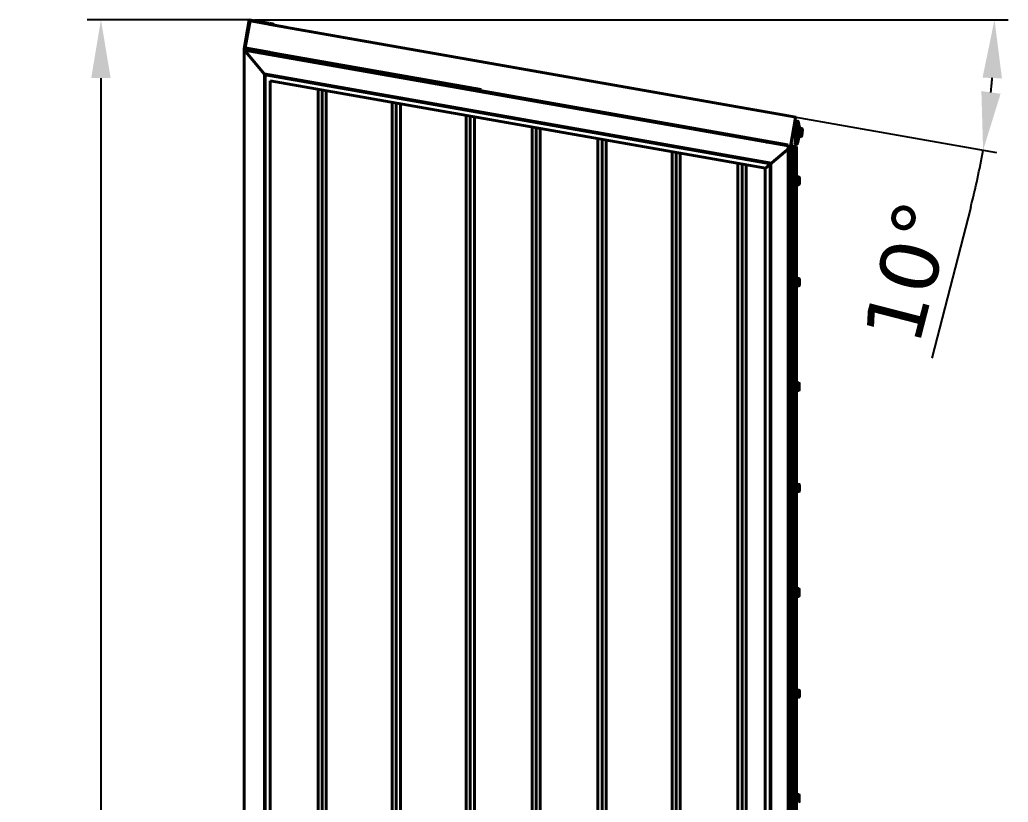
# Model space of a CAD drawing. Header units: millimetres. Extents: x 28545 to 39001, y -2706 to 4479.
# Drawn here: x 32763 to 34203, y 2326 to 3467 of the extents above; entities that cross this region are included whole.
import ezdxf

# ---------------------------------------------------------------- set-up
doc = ezdxf.new("R2010")
doc.units = ezdxf.units.MM
doc.linetypes.add('K5LT_BASIC', pattern=[0])
doc.layers.add('0 VIEW0', color=7, linetype='Continuous')
doc.styles.get("Standard").update_dxf_attribs({"font": 'verdana.TTF'})
doc.dimstyles.new('ISO-25', dxfattribs={"dimtxt": 80, "dimasz": 85, "dimexe": 20, "dimexo": 0, "dimgap": 20, "dimtad": 1, "dimtxsty": 'Standard', "dimcen": 2.5, "dimadec": 0, "dimazin": 0, "dimtfac": 1, "dimtmove": 0, "dimatfit": 3, "dimfxl": 1, "dimarcsym": 0})

# ---------------------------------------------------------------- blocks, each defined once
blk = doc.blocks.new('*U51')
at = {"layer": '0 VIEW0', "color": 5, "linetype": 'K5LT_BASIC', "lineweight": 40}
for p, q in [((3501.2, 3142), (3472.8, 3137)), ((3508.7, 3099.6), (3501.2, 3142)), ((3464.8, 3134.1), (3500, 3140.3)), ((3471.5, 3136.8), (3467.3, 3136)), ((3472.3, 3136.2), (3471.5, 3136.8)), ((3472.8, 3137), (3472.3, 3136.2)), ((3500, 3140.3), (3506.9, 3100.9)), ((3506.9, 3100.9), (3471.8, 3094.7)), ((3480.3, 3094.6), (3508.7, 3099.6)), ((3474.7, 3093.7), (3478.9, 3094.4)), ((3478.9, 3094.4), (3479.5, 3095.2)), ((3479.5, 3095.2), (3480.3, 3094.6))]:
    blk.add_line(p, q, dxfattribs=at)
for centre, radius, start, end in [((3468.1, 3131.1), 5, 100, 135.8726), ((3464.8, 3134.4), 0.303, 134.26, 282.6219), ((3471.8, 3094.4), 0.303, 97.3781, 245.74), ((3473.9, 3098.6), 5, 244.1274, 280)]:
    blk.add_arc(centre, radius, start, end, dxfattribs=at)
blk = doc.blocks.new('*D58')
at = {"color": 0, "lineweight": -2}
for p, q in [((33097.2, 3467), (32861.1, 3467)), ((32881.1, 3382), (32881.1, 249.6)), ((33089.8, 164.6), (32861.1, 164.6))]:
    blk.add_line(p, q, dxfattribs=at)
at = {"color": 0}
for points in [[(32866.9, 3382), (32895.2, 3382), (32881.1, 3467)], [(32866.9, 249.6), (32895.2, 249.6), (32881.1, 164.6)]]:
    blk.add_solid(points, dxfattribs=at)
at = {"layer": 'Defpoints', "color": 0}
for p in [(33097.2, 3467), (32881.1, 164.6), (33089.8, 164.6)]:
    blk.add_point(p, dxfattribs=at)
at = {"color": 0, "insert": (32818.6, 1815.8), "char_height": 85, "attachment_point": 5, "rotation": 90}
blk.add_mtext('Н', dxfattribs=at)
blk = doc.blocks.new('*D164')
at = {"color": 0, "lineweight": -2}
for p, q in [((33105.1, 3467), (34203.4, 3467)), ((33442.2, 3404.6), (34186.5, 3273.4)), ((34148.8, 3193.8), (34092.1, 2973.6))]:
    blk.add_line(p, q, dxfattribs=at)
for start, end in [(354.4495, 355.5505), (345.5505, 350)]:
    blk.add_arc((33088.6, 3467), 1094.8, start, end, dxfattribs=at)
at = {"color": 0}
for points in [[(34166, 3382.6), (34194.3, 3381.5), (34183.4, 3467)], [(34192.3, 3359.1), (34164.3, 3363), (34166.8, 3276.8)]]:
    blk.add_solid(points, dxfattribs=at)
at = {"layer": 'Defpoints', "color": 0}
for p in [(33097.2, 3467), (33105.1, 3467), (33149.7, 3456.2), (33442.2, 3404.6), (34181.6, 3403.3)]:
    blk.add_point(p, dxfattribs=at)
at = {"color": 0, "insert": (34058.2, 3099.7), "char_height": 85, "attachment_point": 5, "rotation": 75.5505}
blk.add_mtext('10°', dxfattribs=at)

msp = doc.modelspace()

# ---------------------------------------------------------------- linework, layer by layer
at = {"layer": '0 VIEW0', "color": 5, "linetype": 'K5LT_BASIC', "lineweight": 40}
for p, q in [((33127.358, 3460.281), (33893.68, 3325.158)), ((33089.69, 3423.253), (33725.876, 3311.077)), ((33089.776, 3424.606), (33089.776, 2824.606)), ((33089.776, 3424.606), (33882.276, 3284.867)), ((33089.776, 3423.966), (33089.776, 164.606)), ((33118.868, 3388.331), (33089.776, 3423.002)), ((33089.776, 3422.834), (33882.776, 3283.007)), ((33089.941, 164.606), (33089.941, 3423.209)), ((33118.868, 3388.331), (33858.234, 3257.961)), ((33119.268, 193.934), (33119.268, 3388.26)), ((33119.542, 3387.527), (33857.56, 3257.395)), ((33119.94, 194.606), (33119.94, 3388.142)), ((33120.212, 3386.73), (33856.89, 3256.833)), ((33120.61, 195.275), (33120.61, 3388.024)), ((33127.549, 3377.986), (33849.553, 3250.677)), ((33127.776, 3377.946), (33127.776, 202.606)), ((33127.946, 202.612), (33127.946, 3377.916)), ((33197.456, 202.612), (33197.456, 3365.66)), ((33203.456, 202.612), (33203.456, 3364.602)), ((33209.456, 202.612), (33209.456, 3363.544)), ((33305.456, 202.612), (33305.456, 3346.616)), ((33311.456, 202.612), (33311.456, 3345.558)), ((33317.456, 202.612), (33317.456, 3344.5)), ((33413.456, 202.612), (33413.456, 3327.573)), ((33419.456, 202.612), (33419.456, 3326.515)), ((33425.456, 202.612), (33425.456, 3325.457)), ((33893.572, 3324.545), (33886.105, 3282.198)), ((33892.63, 3319.188), (33891.518, 3312.885)), ((33892.63, 3319.188), (33893.393, 3323.516)), ((33892.792, 3318.956), (33892.872, 3319.41)), ((33892.792, 3318.956), (33896.042, 3318.383)), ((33892.872, 3319.41), (33896.122, 3318.837)), ((33893.8, 3317.763), (33893.105, 3313.823)), ((33893.105, 3313.823), (33894.681, 3313.545)), ((33893.185, 3314.278), (33893.497, 3314.223)), ((33893.484, 3314.308), (33893.683, 3317.101)), ((33894.068, 3314.066), (33893.669, 3314.094)), ((33895.376, 3317.485), (33893.8, 3317.763)), ((33893.897, 3317.286), (33893.976, 3317.732)), ((33893.897, 3317.286), (33894.296, 3317.258)), ((33894.195, 3314.1), (33894.761, 3314)), ((33894.318, 3314.75), (33894.282, 3314.251)), ((33894.282, 3314.251), (33894.362, 3314.706)), ((33896.113, 3314.622), (33894.318, 3314.75)), ((33894.365, 3314.747), (33894.362, 3314.706)), ((33894.481, 3317.044), (33894.446, 3316.545)), ((33894.446, 3316.545), (33894.526, 3317)), ((33894.446, 3316.545), (33896.241, 3316.417)), ((33894.561, 3317.499), (33894.526, 3317)), ((33894.681, 3313.545), (33894.768, 3314.038)), ((33894.999, 3314.2), (33895.08, 3314.654)), ((33894.999, 3314.2), (33895.295, 3314.148)), ((33895.08, 3314.654), (33895.375, 3314.602)), ((33895.289, 3316.992), (33895.376, 3317.485)), ((33895.295, 3314.148), (33895.375, 3314.602)), ((33895.746, 3316.708), (33895.451, 3316.761)), ((33895.7, 3313.569), (33895.579, 3312.879)), ((33895.935, 3312.128), (33896.113, 3314.622)), ((33896.042, 3318.383), (33896.122, 3318.837)), ((33896.216, 3316.879), (33896.274, 3316.875)), ((33896.241, 3316.417), (33896.419, 3318.911)), ((33896.447, 3317.803), (33896.326, 3317.114)), ((33896.633, 3319.096), (33897.005, 3319.07)), ((33897.459, 3318.673), (33899.266, 3309.975)), ((33509.456, 202.612), (33509.456, 3310.646)), ((33515.456, 202.612), (33515.456, 3309.588)), ((33521.456, 202.612), (33521.456, 3308.53)), ((33889.086, 3299.098), (33888.912, 3298.113)), ((33889.086, 3299.098), (33890.424, 3306.681)), ((33889.266, 3300.121), (33889.943, 3300.072)), ((33890.597, 3307.665), (33890.424, 3306.681)), ((33890.597, 3307.665), (33891.518, 3312.885)), ((33892.912, 3312.842), (33891.51, 3312.842)), ((33895, 3312.474), (33891.75, 3313.047)), ((33892.943, 3290.713), (33892.943, 3312.837)), ((33892.943, 3299.858), (33893.853, 3299.794)), ((33893.828, 3299.446), (33894.376, 3307.127)), ((33894.447, 3308.124), (33894.738, 3312.214)), ((33894.738, 3312.214), (33894.791, 3312.511)), ((33894.738, 3312.214), (33895.935, 3312.128)), ((33895.45, 3312.623), (33895.968, 3312.586)), ((33897.543, 3302.339), (33897.112, 3296.292)), ((33897.173, 3297.079), (33898.025, 3309.029)), ((33897.586, 3302.938), (33897.265, 3302.66)), ((33897.265, 3302.66), (33897.543, 3302.339)), ((33897.317, 3299.154), (33897.544, 3302.345)), ((33897.317, 3299.154), (33897.345, 3299.545)), ((33897.345, 3299.545), (33897.349, 3299.544)), ((33897.543, 3302.339), (33897.544, 3302.345)), ((33898.017, 3308.985), (33897.586, 3302.938)), ((33897.586, 3302.938), (33897.587, 3302.944)), ((33897.587, 3302.944), (33897.815, 3306.136)), ((33897.793, 3305.829), (33897.815, 3306.136)), ((33897.793, 3305.829), (33897.797, 3305.828)), ((33899.033, 3309.099), (33898.156, 3309.161)), ((33898.923, 3309.395), (33898.158, 3309.162)), ((33898.366, 3299.747), (33898.16, 3296.856)), ((33898.171, 3297.008), (33899.033, 3309.099)), ((33899.04, 3309.139), (33898.264, 3309.194)), ((33898.777, 3305.506), (33898.366, 3299.747)), ((33898.366, 3299.747), (33902.092, 3299.481)), ((33899.047, 3309.179), (33898.371, 3309.227)), ((33899.054, 3309.219), (33898.479, 3309.26)), ((33899.061, 3309.259), (33898.586, 3309.293)), ((33899.068, 3309.299), (33898.694, 3309.325)), ((33898.981, 3308.374), (33898.777, 3305.506)), ((33898.777, 3305.506), (33902.503, 3305.24)), ((33899.075, 3309.339), (33898.801, 3309.358)), ((33899.082, 3309.379), (33898.909, 3309.391)), ((33898.981, 3308.374), (33899.033, 3309.099)), ((33898.981, 3308.374), (33902.708, 3308.108)), ((33898.985, 3308.374), (33899.04, 3309.139)), ((33898.988, 3308.414), (33898.985, 3308.374)), ((33898.988, 3308.414), (33899.04, 3309.139)), ((33898.988, 3308.414), (33902.715, 3308.148)), ((33898.992, 3308.414), (33899.047, 3309.179)), ((33898.995, 3308.454), (33898.992, 3308.414)), ((33898.995, 3308.454), (33899.047, 3309.179)), ((33898.995, 3308.454), (33902.722, 3308.188)), ((33899.089, 3309.419), (33898.998, 3309.425)), ((33898.999, 3308.454), (33899.054, 3309.219)), ((33899.002, 3308.494), (33898.999, 3308.454)), ((33899.002, 3308.494), (33899.054, 3309.219)), ((33899.002, 3308.494), (33902.729, 3308.228)), ((33899.006, 3308.494), (33899.061, 3309.259)), ((33899.009, 3308.534), (33899.006, 3308.494)), ((33899.009, 3308.534), (33899.061, 3309.259)), ((33899.009, 3308.534), (33902.736, 3308.268)), ((33899.013, 3308.534), (33899.068, 3309.299)), ((33899.016, 3308.574), (33899.013, 3308.534)), ((33899.016, 3308.574), (33899.068, 3309.299)), ((33899.016, 3308.574), (33902.743, 3308.308)), ((33899.021, 3308.574), (33899.075, 3309.339)), ((33899.023, 3308.614), (33899.021, 3308.574)), ((33899.023, 3308.614), (33899.075, 3309.339)), ((33899.023, 3308.614), (33902.75, 3308.348)), ((33899.028, 3308.614), (33899.082, 3309.379)), ((33899.03, 3308.654), (33899.028, 3308.614)), ((33899.03, 3308.654), (33899.082, 3309.379)), ((33899.03, 3308.654), (33902.757, 3308.388)), ((33899.035, 3308.654), (33899.089, 3309.419)), ((33899.037, 3308.694), (33899.035, 3308.654)), ((33899.037, 3308.694), (33902.764, 3308.428)), ((33899.038, 3308.694), (33899.089, 3309.419)), ((33899.042, 3308.694), (33899.096, 3309.459)), ((33899.045, 3308.734), (33899.042, 3308.694)), ((33899.045, 3308.734), (33899.096, 3309.459)), ((33899.045, 3308.734), (33902.771, 3308.468)), ((33899.049, 3308.734), (33899.103, 3309.499)), ((33899.052, 3308.774), (33899.049, 3308.734)), ((33899.052, 3308.774), (33899.103, 3309.499)), ((33899.052, 3308.774), (33902.778, 3308.508)), ((33899.096, 3309.459), (33899.06, 3309.461)), ((33902.711, 3308.101), (33902.708, 3308.108)), ((33903.376, 3306.734), (33902.711, 3308.101)), ((33902.718, 3308.141), (33902.715, 3308.148)), ((33903.383, 3306.774), (33902.718, 3308.141)), ((33902.725, 3308.181), (33902.722, 3308.188)), ((33903.39, 3306.814), (33902.725, 3308.181)), ((33902.732, 3308.221), (33902.729, 3308.228)), ((33903.397, 3306.854), (33902.732, 3308.221)), ((33902.739, 3308.261), (33902.736, 3308.268)), ((33903.404, 3306.894), (33902.739, 3308.261)), ((33902.746, 3308.301), (33902.743, 3308.308)), ((33903.376, 3306.734), (33902.743, 3297.856)), ((33903.218, 3304.523), (33902.743, 3297.856)), ((33903.411, 3306.934), (33902.746, 3308.301)), ((33902.753, 3308.341), (33902.75, 3308.348)), ((33903.383, 3306.774), (33902.75, 3297.896)), ((33903.225, 3304.563), (33902.75, 3297.896)), ((33903.418, 3306.974), (33902.754, 3308.341)), ((33902.761, 3308.381), (33902.757, 3308.388)), ((33903.39, 3306.814), (33902.757, 3297.936)), ((33903.361, 3306.534), (33902.757, 3298.056)), ((33903.232, 3304.603), (33902.757, 3297.936)), ((33903.211, 3304.423), (33902.757, 3298.056)), ((33903.425, 3307.014), (33902.761, 3308.381)), ((33902.768, 3308.421), (33902.764, 3308.428)), ((33903.397, 3306.854), (33902.764, 3297.976)), ((33903.368, 3306.574), (33902.764, 3298.096)), ((33903.239, 3304.643), (33902.764, 3297.976)), ((33903.218, 3304.463), (33902.764, 3298.096)), ((33903.432, 3307.054), (33902.768, 3308.421)), ((33902.775, 3308.461), (33902.771, 3308.468)), ((33903.404, 3306.894), (33902.771, 3298.016)), ((33903.375, 3306.614), (33902.771, 3298.136)), ((33903.246, 3304.683), (33902.771, 3298.016)), ((33903.225, 3304.503), (33902.771, 3298.136)), ((33903.439, 3307.094), (33902.775, 3308.461)), ((33902.782, 3308.501), (33902.778, 3308.508)), ((33903.411, 3306.934), (33902.778, 3298.056)), ((33903.383, 3306.654), (33902.778, 3298.176)), ((33903.253, 3304.723), (33902.778, 3298.056)), ((33903.232, 3304.543), (33902.778, 3298.176)), ((33903.446, 3307.134), (33902.782, 3308.501)), ((33903.418, 3306.974), (33902.785, 3298.096)), ((33903.39, 3306.694), (33902.785, 3298.216)), ((33903.26, 3304.763), (33902.785, 3298.096)), ((33903.239, 3304.583), (33902.785, 3298.216)), ((33903.425, 3307.014), (33902.792, 3298.136)), ((33903.397, 3306.734), (33902.792, 3298.256)), ((33903.267, 3304.803), (33902.792, 3298.136)), ((33903.246, 3304.623), (33902.792, 3298.256)), ((33903.432, 3307.054), (33902.799, 3298.176)), ((33903.404, 3306.774), (33902.799, 3298.296)), ((33903.274, 3304.843), (33902.799, 3298.176)), ((33903.253, 3304.663), (33902.799, 3298.296)), ((33903.439, 3307.094), (33902.806, 3298.216)), ((33903.411, 3306.814), (33902.806, 3298.336)), ((33903.281, 3304.883), (33902.806, 3298.216)), ((33903.26, 3304.703), (33902.806, 3298.336)), ((33903.446, 3307.134), (33902.813, 3298.256)), ((33903.418, 3306.854), (33902.813, 3298.376)), ((33903.288, 3304.923), (33902.813, 3298.256)), ((33903.267, 3304.743), (33902.813, 3298.376)), ((33903.425, 3306.894), (33902.82, 3298.416)), ((33903.274, 3304.783), (33902.82, 3298.416)), ((33903.432, 3306.934), (33902.827, 3298.456)), ((33903.281, 3304.823), (33902.827, 3298.456)), ((33903.361, 3306.534), (33903.211, 3304.423)), ((33903.376, 3306.734), (33903.218, 3304.523)), ((33903.368, 3306.574), (33903.218, 3304.463)), ((33903.383, 3306.774), (33903.225, 3304.563)), ((33903.375, 3306.614), (33903.225, 3304.503)), ((33903.39, 3306.814), (33903.232, 3304.603)), ((33903.383, 3306.654), (33903.232, 3304.543)), ((33903.397, 3306.854), (33903.239, 3304.643)), ((33903.39, 3306.694), (33903.239, 3304.583)), ((33903.404, 3306.894), (33903.246, 3304.683)), ((33903.397, 3306.734), (33903.246, 3304.623)), ((33903.411, 3306.934), (33903.253, 3304.723)), ((33903.404, 3306.774), (33903.253, 3304.663)), ((33903.418, 3306.974), (33903.26, 3304.763)), ((33903.411, 3306.814), (33903.26, 3304.703)), ((33903.425, 3307.014), (33903.267, 3304.803)), ((33903.418, 3306.854), (33903.267, 3304.743)), ((33903.432, 3307.054), (33903.274, 3304.843)), ((33903.425, 3306.894), (33903.274, 3304.783)), ((33903.439, 3307.094), (33903.281, 3304.883)), ((33903.432, 3306.934), (33903.281, 3304.823)), ((33903.446, 3307.134), (33903.288, 3304.923)), ((33605.456, 202.612), (33605.456, 3293.718)), ((33611.456, 202.612), (33611.456, 3292.66)), ((33617.456, 202.612), (33617.456, 3291.602)), ((33855.891, 3287.487), (33855.934, 3287.518)), ((33857.188, 3287.297), (33857.218, 3287.253)), ((33882.776, 3284.77), (33882.776, 164.606)), ((33886.271, 3283.14), (33887.401, 3289.545)), ((33886.776, 3284.867), (33886.586, 3284.867)), ((33886.776, 3284.867), (33886.776, 164.606)), ((33887.575, 3290.53), (33887.401, 3289.545)), ((33887.575, 3290.53), (33888.912, 3298.113)), ((33892.943, 3287.028), (33892.943, 3289.826)), ((33892.943, 3287.028), (33893.138, 3289.771)), ((33893.209, 3290.768), (33893.757, 3298.449)), ((33898.279, 3295.174), (33896.401, 3286.544)), ((33897.112, 3296.292), (33897.121, 3296.34)), ((33897.114, 3296.247), (33897.173, 3297.079)), ((33898.108, 3296.132), (33897.127, 3296.202)), ((33897.227, 3296.097), (33898.002, 3295.733)), ((33898.002, 3295.733), (33898.073, 3296.134)), ((33898.108, 3296.132), (33898.171, 3297.008)), ((33898.108, 3296.132), (33898.16, 3296.856)), ((33898.115, 3296.172), (33898.111, 3296.172)), ((33898.115, 3296.172), (33898.164, 3296.856)), ((33898.115, 3296.172), (33898.164, 3296.856)), ((33898.122, 3296.212), (33898.118, 3296.212)), ((33898.122, 3296.212), (33898.168, 3296.856)), ((33898.122, 3296.212), (33898.168, 3296.856)), ((33898.129, 3296.252), (33898.125, 3296.252)), ((33898.129, 3296.252), (33898.172, 3296.855)), ((33898.129, 3296.252), (33898.172, 3296.855)), ((33898.136, 3296.292), (33898.132, 3296.292)), ((33898.136, 3296.292), (33898.177, 3296.855)), ((33898.136, 3296.292), (33898.177, 3296.855)), ((33898.143, 3296.332), (33898.139, 3296.332)), ((33898.143, 3296.332), (33898.181, 3296.855)), ((33898.143, 3296.332), (33898.181, 3296.855)), ((33898.151, 3296.372), (33898.146, 3296.372)), ((33898.151, 3296.372), (33898.185, 3296.855)), ((33898.151, 3296.372), (33898.185, 3296.855)), ((33898.158, 3296.412), (33898.153, 3296.412)), ((33898.158, 3296.412), (33898.189, 3296.854)), ((33898.158, 3296.412), (33898.189, 3296.854)), ((33898.16, 3296.856), (33901.886, 3296.591)), ((33898.165, 3296.451), (33898.16, 3296.452)), ((33898.165, 3296.451), (33898.193, 3296.854)), ((33898.165, 3296.451), (33898.193, 3296.854)), ((33898.172, 3296.491), (33898.168, 3296.492)), ((33898.172, 3296.491), (33898.198, 3296.854)), ((33898.172, 3296.491), (33898.198, 3296.854)), ((33898.179, 3296.531), (33898.175, 3296.532)), ((33898.179, 3296.531), (33898.202, 3296.853)), ((33898.179, 3296.531), (33898.202, 3296.853)), ((33901.886, 3296.591), (33901.891, 3296.598)), ((33902.743, 3297.856), (33901.891, 3296.598)), ((33902.75, 3297.896), (33902.745, 3297.89)), ((33902.757, 3297.936), (33902.752, 3297.929)), ((33902.764, 3297.976), (33902.759, 3297.969)), ((33902.771, 3298.016), (33902.766, 3298.009)), ((33902.778, 3298.056), (33902.773, 3298.049)), ((33902.785, 3298.096), (33902.78, 3298.089)), ((33902.792, 3298.136), (33902.787, 3298.129)), ((33902.799, 3298.176), (33902.794, 3298.169)), ((33902.806, 3298.216), (33902.801, 3298.209)), ((33902.813, 3298.256), (33902.808, 3298.249)), ((33713.456, 202.612), (33713.456, 3274.675)), ((33719.456, 202.612), (33719.456, 3273.617)), ((33725.456, 202.612), (33725.456, 3272.559)), ((33886.943, 3282.05), (33849.553, 3250.677)), ((33886.105, 3282.201), (33886.943, 3282.053)), ((33886.105, 3282.198), (33886.943, 3282.05)), ((33886.27, 3283.132), (33886.177, 3282.609)), ((33886.177, 3282.609), (33886.943, 3282.474)), ((33886.177, 3282.607), (33886.943, 3282.472)), ((33886.943, 3282.243), (33886.756, 3282.086)), ((33886.765, 3282.085), (33886.943, 3282.234)), ((33886.943, 3284.05), (33889.943, 3284.05)), ((33886.943, 3284.05), (33886.943, 164.606)), ((33886.943, 164.606), (33886.943, 3282.05)), ((33886.943, 3282.05), (33887.143, 3282.05)), ((33887.143, 3282.05), (33890.443, 3282.05)), ((33889.943, 3284.423), (33887.164, 3284.423)), ((33887.164, 3284.423), (33887.164, 3284.05)), ((33889.943, 3284.05), (33889.943, 3282.05)), ((33890.443, 3282.05), (33890.943, 3282.05)), ((33890.943, 164.606), (33890.943, 3282.05)), ((33890.943, 3282.05), (33891.143, 3282.05)), ((33891.143, 3282.05), (33891.343, 3282.05)), ((33891.143, 164.606), (33891.143, 3282.05)), ((33891.343, 3282.05), (33891.716, 3282.05)), ((33891.716, 3282.05), (33892.197, 3282.05)), ((33892.197, 3282.05), (33894.618, 3282.05)), ((33893.651, 3282.423), (33892.943, 3282.423)), ((33894.909, 3282.422), (33893.651, 3282.423)), ((33893.651, 3282.423), (33893.651, 3282.05)), ((33894.618, 3282.05), (33894.637, 3282.05)), ((33894.637, 164.606), (33894.637, 3282.05)), ((33894.637, 3282.05), (33894.691, 3282.05)), ((33894.691, 3237.808), (33894.691, 3282.05)), ((33894.914, 3282.422), (33894.909, 3282.422)), ((33894.914, 3282.422), (33894.911, 3237.808)), ((33809.456, 202.612), (33809.456, 3257.747)), ((33815.456, 202.612), (33815.456, 3256.689)), ((33856.274, 3256.316), (33852.004, 3252.734)), ((33856.269, 191.113), (33856.269, 3256.312)), ((33856.943, 3256.878), (33856.274, 3256.316)), ((33857.617, 3257.443), (33856.943, 3256.878)), ((33856.943, 190.439), (33856.943, 3256.878)), ((33857.617, 189.765), (33857.617, 3257.444)), ((33821.456, 202.612), (33821.456, 3255.632)), ((33849.06, 3250.263), (33848.937, 3250.16)), ((33848.939, 198.443), (33848.939, 3250.161)), ((33852.004, 3252.734), (33849.06, 3250.263)), ((33894.637, 3237.808), (33898.179, 3237.808)), ((33894.637, 3234.552), (33898.179, 3234.552)), ((33894.637, 3228.795), (33898.179, 3228.795)), ((33898.308, 3237.599), (33898.398, 3237.599)), ((33898.309, 3237.598), (33898.943, 3236.5)), ((33898.309, 3226.502), (33898.943, 3227.6)), ((33898.823, 3227.394), (33898.838, 3227.411)), ((33899.162, 3227.972), (33898.838, 3227.411)), ((33899.162, 3236.872), (33898.839, 3237.433)), ((33898.943, 3233.979), (33898.943, 3236.5)), ((33898.943, 3227.6), (33898.943, 3233.979)), ((33894.637, 3226.293), (33898.179, 3226.293)), ((33894.691, 2937.808), (33894.691, 3226.293)), ((33894.911, 3226.293), (33894.891, 2937.808)), ((33894.901, 3089.6), (33898.388, 3089.599)), ((33894.901, 3089.224), (33898.388, 3089.224)), ((33894.901, 3084.047), (33898.388, 3084.047)), ((33899.152, 3088.872), (33898.829, 3089.433)), ((33894.901, 3079.245), (33898.388, 3079.245)), ((33899.152, 3079.972), (33898.828, 3079.411)), ((33894.637, 2937.808), (33898.179, 2937.808)), ((33894.637, 2934.552), (33898.179, 2934.552)), ((33894.637, 2928.795), (33898.179, 2928.795)), ((33894.637, 2926.293), (33898.179, 2926.293)), ((33894.691, 2637.808), (33894.691, 2926.293)), ((33894.89, 2926.293), (33894.871, 2637.808)), ((33898.309, 2937.598), (33898.943, 2936.5)), ((33898.309, 2926.502), (33898.943, 2927.6)), ((33898.943, 2933.979), (33898.943, 2936.5)), ((33898.943, 2927.6), (33898.943, 2933.979)), ((33127.776, 2840.558), (33127.776, 202.606)), ((33894.881, 2789.6), (33898.367, 2789.599)), ((33894.881, 2789.224), (33898.368, 2789.224)), ((33894.881, 2784.047), (33898.368, 2784.047)), ((33899.132, 2788.872), (33898.808, 2789.433)), ((33894.88, 2779.245), (33898.367, 2779.245)), ((33899.131, 2779.972), (33898.807, 2779.411)), ((33894.637, 2637.808), (33898.179, 2637.808)), ((33898.309, 2637.598), (33898.943, 2636.5)), ((33898.943, 2633.979), (33898.943, 2636.5)), ((33894.637, 2634.552), (33898.179, 2634.552)), ((33894.637, 2628.795), (33898.179, 2628.795)), ((33894.637, 2626.293), (33898.179, 2626.293)), ((33894.691, 2337.808), (33894.691, 2626.293)), ((33894.87, 2626.293), (33894.851, 2337.808)), ((33898.309, 2626.502), (33898.943, 2627.6)), ((33898.943, 2627.6), (33898.943, 2633.979)), ((33894.86, 2484.047), (33898.348, 2484.047)), ((33894.86, 2479.245), (33898.347, 2479.245)), ((33894.861, 2489.6), (33898.347, 2489.599)), ((33894.861, 2489.224), (33898.348, 2489.224)), ((33899.111, 2479.972), (33898.787, 2479.411)), ((33899.112, 2488.872), (33898.788, 2489.433)), ((33894.637, 2337.808), (33898.179, 2337.808)), ((33894.637, 2334.552), (33898.179, 2334.552)), ((33898.309, 2337.598), (33898.943, 2336.5)), ((33898.943, 2333.979), (33898.943, 2336.5)), ((33898.943, 2327.6), (33898.943, 2333.979)), ((33894.637, 2328.795), (33898.179, 2328.795)), ((33898.309, 2326.502), (33898.943, 2327.6))]:
    msp.add_line(p, q, dxfattribs=at)
for points in [[(33150.551, 3456.03), (33098.46, 3465.215), (33091.514, 3425.823), (33138.961, 3417.456)], [(33442.192, 3404.606), (33149.721, 3456.176)], [(33138.961, 3417.456), (33435.246, 3365.213)], [(33883.283, 3326.829), (33442.192, 3404.606)]]:
    msp.add_lwpolyline(points, dxfattribs=at)
for centre, radius, start, end in [((33898.959, 3306.297), 4.187, 19.803982, 26.125196), ((33898.966, 3306.337), 4.187, 19.803982, 26.125196), ((33898.973, 3306.377), 4.187, 19.803982, 26.125196), ((33898.98, 3306.417), 4.187, 19.803982, 26.125196), ((33898.987, 3306.457), 4.187, 19.803982, 26.125196), ((33898.994, 3306.497), 4.187, 19.803982, 26.125196), ((33899.001, 3306.537), 4.187, 19.803982, 26.125196), ((33899.008, 3306.577), 4.187, 19.803982, 26.125196), ((33899.015, 3306.617), 4.187, 19.803982, 26.125196), ((33899.022, 3306.657), 4.187, 19.803982, 26.125196), ((33895.084, 3235.736), 3.724, 30.017549, 33.802976), ((33895.084, 3228.365), 3.724, 326.197024, 329.982451), ((33895.084, 2935.736), 3.724, 30.017549, 33.802976), ((33895.084, 2928.365), 3.724, 326.197024, 329.982451), ((33895.084, 2635.736), 3.724, 30.017549, 33.802976), ((33895.084, 2628.365), 3.724, 326.197024, 329.982451), ((33895.084, 2335.736), 3.724, 30.017549, 33.802976), ((33895.084, 2328.365), 3.724, 326.197024, 329.982451)]:
    msp.add_arc(centre, radius, start, end, dxfattribs=at)
for centre, major_axis, ratio, start_param, end_param in [((33892.827, 3319.153), (-0.197, 0.035), 0.99999999, 0, 1.57079633), ((33892.409, 3323.69), (-0.985, 0.174), 0.99999999, 3.14159265, 3.21704517), ((33893.684, 3314.294), (0.197, -0.035), 0.99999999, 3.24494725, 4.81574358), ((33893.883, 3317.087), (-0.197, 0.035), 0.99999999, 4.81574358, 6.38653991), ((33894.083, 3314.265), (0.197, -0.035), 0.99999999, 4.81574358, 6.38653991), ((33894.282, 3317.058), (-0.197, 0.035), 0.99999999, 3.24494725, 4.81574358), ((33894.965, 3314.003), (-0.197, 0.035), 0.99999999, 4.71238898, 6.28318531), ((33895.486, 3316.958), (0.197, -0.035), 0.99999999, 3.14159265, 4.71238898), ((33895.208, 3313.656), (-0.492, 0.087), 0.99999999, 3.14159265, 4.71238898), ((33895.833, 3317.201), (0.492, -0.087), 0.99999999, 4.71238898, 6.28318531), ((33895.955, 3317.89), (-0.492, 0.087), 0.99999999, 3.14159265, 4.71238898), ((33896.618, 3318.897), (-0.197, 0.035), 0.99999999, 4.81574358, 6.38653991), ((33896.969, 3318.571), (-0.492, 0.087), 0.99999999, 3.52100678, 4.81574358), ((33888.999, 3298.605), (-0.492, 0.087), 0.99999999, 1.57079633, 4.71238898), ((33890.51, 3307.173), (-0.492, 0.087), 0.99999999, 1.57079633, 4.71238898), ((33891.715, 3312.85), (-0.197, 0.035), 0.99999999, 4.71238898, 6.28318531), ((33893.793, 3298.947), (0.492, -0.087), 0.99999999, 1.67415093, 4.81574358), ((33893.794, 3298.954), (0.492, -0.087), 0.99999999, 1.67556001, 2.12517774), ((33893.801, 3298.995), (0.492, -0.087), 0.99999999, 1.68421255, 2.12517774), ((33893.808, 3299.035), (0.492, -0.087), 0.99999999, 1.69259621, 2.12517774), ((33893.815, 3299.075), (0.492, -0.087), 0.99999999, 1.70096993, 2.12517774), ((33893.822, 3299.115), (0.492, -0.087), 0.99999999, 1.70934496, 2.12517774), ((33893.829, 3299.155), (0.492, -0.087), 0.99999999, 1.71773343, 2.12517774), ((33893.836, 3299.195), (0.492, -0.087), 0.99999999, 1.72612555, 2.12517774), ((33893.843, 3299.235), (0.492, -0.087), 0.99999999, 1.7345129, 2.12517774), ((33893.85, 3299.275), (0.492, -0.087), 0.99999999, 1.74290535, 2.12517774), ((33893.857, 3299.315), (0.492, -0.087), 0.99999999, 1.97914403, 2.12517774), ((33894.411, 3307.625), (0.492, -0.087), 0.99999999, 1.67415093, 4.81574358), ((33895.086, 3312.966), (0.492, -0.087), 0.99999999, 4.71238898, 6.28318531), ((33897.267, 3302.666), (3.242, -3.74), 0.00007428, 4.71325062, 4.79826889), ((33898.217, 3308.971), (-0.197, 0.035), 0.99999999, 5.18291741, 6.38653991), ((33898.777, 3309.873), (0.492, -0.087), 0.99999999, 5.18291742, 6.66259943), ((33852.56, 3293.153), (4.924, -0.869), 0.99999999, 4.59149914, 4.71238898), ((33887.488, 3290.038), (-0.492, 0.087), 0.99999999, 1.57079633, 4.71238898), ((33893.174, 3290.269), (0.492, -0.087), 0.99999999, 1.67415093, 4.81574358), ((33894.688, 3286.903), (1.723, -0.304), 0.99999999, 3.24494725, 6.25080986), ((33897.312, 3296.278), (-0.197, 0.035), 0.99999999, 0.1033546, 1.30697709), ((33897.79, 3295.28), (-0.492, 0.087), 0.99999999, 3.10188792, 4.44856975), ((33885.286, 3283.313), (0.985, -0.174), 0.99999999, 4.71238898, 5.00863701), ((33885.286, 3283.313), (0.985, -0.174), 0.99999999, 6.2717476, 6.28318531), ((33899.162, 3232.422), (0, 4.45), 0.00013531, 4.64729618, 6.28295094), ((33899.162, 3232.422), (0, 4.45), 0.00013531, 3.14182702, 4.64729618), ((33899.152, 3084.422), (0, 4.45), 0.00013531, 4.64729618, 6.28295094), ((33899.152, 3084.422), (0, 4.45), 0.00013531, 3.14182702, 4.64729618), ((33899.132, 2784.422), (0, 4.45), 0.00013531, 3.14182702, 4.64729618), ((33899.132, 2784.422), (0, 4.45), 0.00013531, 4.64729618, 6.28295094), ((33899.111, 2484.422), (0, 4.45), 0.00013531, 3.14182702, 4.64729618), ((33899.111, 2484.422), (0, 4.45), 0.00013531, 4.64729618, 6.28295094)]:
    msp.add_ellipse(centre, major_axis=major_axis, ratio=ratio, start_param=start_param, end_param=end_param, dxfattribs=at)
for points, knots in [([(33902.092, 3299.481), (33902.149, 3299.365), (33902.248, 3299.139), (33902.363, 3298.789), (33902.43, 3298.449), (33902.446, 3298.141), (33902.427, 3297.882), (33902.386, 3297.658), (33902.325, 3297.442), (33902.244, 3297.229), (33902.109, 3296.942), (33901.981, 3296.73), (33901.886, 3296.591)], [0, 0, 0, 0, 1.54981802, 2.99222229, 4.61029524, 6.00839132, 7.0596962, 8.05821369, 9.01578466, 9.98519652, 10.97829014, 13, 13, 13, 13]), ([(33902.503, 3305.24), (33902.553, 3305.005), (33902.629, 3304.599), (33902.713, 3303.983), (33902.758, 3303.429), (33902.769, 3302.904), (33902.754, 3302.446), (33902.717, 3301.994), (33902.648, 3301.493), (33902.542, 3300.957), (33902.366, 3300.274), (33902.206, 3299.789), (33902.092, 3299.481)], [0, 0, 0, 0, 1.6009713, 2.74741875, 4.13323642, 5.29819796, 6.24103611, 7.17646589, 8.31343013, 9.60768728, 10.81346133, 13, 13, 13, 13]), ([(33902.503, 3305.24), (33902.578, 3305.35), (33902.697, 3305.541), (33902.845, 3305.834), (33902.949, 3306.101), (33903.016, 3306.358), (33903.049, 3306.584), (33903.06, 3306.809), (33903.046, 3307.063), (33902.997, 3307.337), (33902.896, 3307.688), (33902.789, 3307.94), (33902.711, 3308.101)], [0, 0, 0, 0, 1.60512067, 2.75453947, 4.14394889, 5.31192975, 6.25721154, 7.19506575, 8.33497676, 9.63258834, 10.8414875, 13, 13, 13, 13]), ([(33898.179, 3234.552), (33898.245, 3234.683), (33898.35, 3234.908), (33898.478, 3235.251), (33898.562, 3235.561), (33898.61, 3235.856), (33898.628, 3236.113), (33898.623, 3236.369), (33898.59, 3236.654), (33898.522, 3236.96), (33898.395, 3237.351), (33898.27, 3237.63), (33898.179, 3237.808)], [0, 0, 0, 0, 1.6009713, 2.74741875, 4.13323642, 5.29819796, 6.24103611, 7.17646589, 8.31343013, 9.60768728, 10.81346133, 13, 13, 13, 13]), ([(33898.179, 3234.552), (33898.245, 3234.322), (33898.35, 3233.924), (33898.478, 3233.317), (33898.562, 3232.769), (33898.61, 3232.247), (33898.628, 3231.792), (33898.623, 3231.339), (33898.59, 3230.836), (33898.522, 3230.295), (33898.395, 3229.603), (33898.27, 3229.11), (33898.179, 3228.795)], [0, 0, 0, 0, 1.6009713, 2.74741875, 4.13323642, 5.29819796, 6.24103611, 7.17646589, 8.31343013, 9.60768728, 10.81346133, 13, 13, 13, 13]), ([(33898.179, 3228.795), (33898.243, 3228.699), (33898.358, 3228.51), (33898.498, 3228.215), (33898.589, 3227.928), (33898.627, 3227.663), (33898.626, 3227.439), (33898.601, 3227.243), (33898.555, 3227.053), (33898.49, 3226.865), (33898.407, 3226.681), (33898.342, 3226.56), (33898.309, 3226.502)], [0, 0, 0, 0, 1.69426469, 3.27110444, 5.03998559, 6.5683875, 7.71767646, 8.80925813, 9.85607697, 10.91584029, 12.00149256, 13, 13, 13, 13]), ([(33898.398, 3237.599), (33898.462, 3237.585), (33898.577, 3237.557), (33898.717, 3237.512), (33898.804, 3237.471), (33898.832, 3237.444), (33898.839, 3237.433)], [0, 0, 0, 0, 1.87697821, 3.62386808, 5.58350955, 7, 7, 7, 7]), ([(33898.839, 3237.433), (33898.846, 3237.42), (33898.847, 3237.398), (33898.821, 3237.366), (33898.775, 3237.338), (33898.709, 3237.31), (33898.622, 3237.28), (33898.55, 3237.261), (33898.51, 3237.25)], [0, 0, 0, 0, 1.83339098, 3.26381993, 4.63559086, 6.02432446, 7.44698343, 9, 9, 9, 9]), ([(33898.388, 3089.599), (33898.452, 3089.585), (33898.567, 3089.557), (33898.707, 3089.512), (33898.794, 3089.471), (33898.822, 3089.444), (33898.829, 3089.433)], [0, 0, 0, 0, 1.87697821, 3.62386808, 5.58350955, 7, 7, 7, 7]), ([(33898.829, 3089.433), (33898.836, 3089.42), (33898.837, 3089.398), (33898.811, 3089.366), (33898.765, 3089.338), (33898.699, 3089.31), (33898.585, 3089.271), (33898.473, 3089.243), (33898.388, 3089.224)], [0, 0, 0, 0, 1.59530278, 2.83997307, 4.03360279, 5.24199238, 6.47990171, 9, 9, 9, 9]), ([(33898.388, 3084.047), (33898.455, 3084.254), (33898.56, 3084.612), (33898.688, 3085.158), (33898.772, 3085.651), (33898.82, 3086.119), (33898.838, 3086.529), (33898.833, 3086.936), (33898.8, 3087.389), (33898.732, 3087.876), (33898.605, 3088.497), (33898.48, 3088.941), (33898.388, 3089.224)], [0, 0, 0, 0, 1.6009713, 2.74741875, 4.13323642, 5.29819796, 6.24103611, 7.17646589, 8.31343013, 9.60768728, 10.81346133, 13, 13, 13, 13]), ([(33898.388, 3084.047), (33898.455, 3083.855), (33898.56, 3083.522), (33898.687, 3083.016), (33898.772, 3082.559), (33898.82, 3082.124), (33898.837, 3081.744), (33898.832, 3081.367), (33898.8, 3080.947), (33898.731, 3080.495), (33898.604, 3079.919), (33898.479, 3079.507), (33898.388, 3079.245)], [0, 0, 0, 0, 1.6009713, 2.74741875, 4.13323642, 5.29819796, 6.24103611, 7.17646589, 8.31343013, 9.60768728, 10.81346133, 13, 13, 13, 13]), ([(33898.388, 3079.245), (33898.452, 3079.26), (33898.567, 3079.288), (33898.707, 3079.332), (33898.793, 3079.373), (33898.821, 3079.4), (33898.828, 3079.411)], [0, 0, 0, 0, 1.87867245, 3.62713913, 5.58854947, 7, 7, 7, 7]), ([(33898.179, 2934.552), (33898.245, 2934.683), (33898.35, 2934.908), (33898.478, 2935.251), (33898.562, 2935.561), (33898.61, 2935.856), (33898.628, 2936.113), (33898.623, 2936.369), (33898.59, 2936.654), (33898.522, 2936.96), (33898.395, 2937.351), (33898.27, 2937.63), (33898.179, 2937.808)], [0, 0, 0, 0, 1.6009713, 2.74741875, 4.13323642, 5.29819796, 6.24103611, 7.17646589, 8.31343013, 9.60768728, 10.81346133, 13, 13, 13, 13]), ([(33898.179, 2934.552), (33898.245, 2934.322), (33898.35, 2933.924), (33898.478, 2933.317), (33898.562, 2932.769), (33898.61, 2932.247), (33898.628, 2931.792), (33898.623, 2931.339), (33898.59, 2930.836), (33898.522, 2930.295), (33898.395, 2929.603), (33898.27, 2929.11), (33898.179, 2928.795)], [0, 0, 0, 0, 1.6009713, 2.74741875, 4.13323642, 5.29819796, 6.24103611, 7.17646589, 8.31343013, 9.60768728, 10.81346133, 13, 13, 13, 13]), ([(33898.179, 2928.795), (33898.243, 2928.699), (33898.358, 2928.51), (33898.498, 2928.215), (33898.589, 2927.928), (33898.627, 2927.663), (33898.626, 2927.439), (33898.601, 2927.243), (33898.555, 2927.053), (33898.49, 2926.865), (33898.407, 2926.681), (33898.342, 2926.56), (33898.309, 2926.502)], [0, 0, 0, 0, 1.69426469, 3.27110444, 5.03998559, 6.5683875, 7.71767646, 8.80925813, 9.85607697, 10.91584029, 12.00149256, 13, 13, 13, 13]), ([(33898.367, 2789.599), (33898.432, 2789.585), (33898.547, 2789.557), (33898.687, 2789.512), (33898.773, 2789.471), (33898.802, 2789.444), (33898.808, 2789.433)], [0, 0, 0, 0, 1.87697821, 3.62386808, 5.58350955, 7, 7, 7, 7]), ([(33898.368, 2784.047), (33898.435, 2783.855), (33898.54, 2783.522), (33898.667, 2783.016), (33898.752, 2782.559), (33898.8, 2782.124), (33898.817, 2781.744), (33898.812, 2781.367), (33898.779, 2780.947), (33898.711, 2780.496), (33898.584, 2779.919), (33898.459, 2779.507), (33898.367, 2779.245)], [0, 0, 0, 0, 1.6009713, 2.74741875, 4.13323642, 5.29819796, 6.24103611, 7.17646589, 8.31343013, 9.60768728, 10.81346133, 13, 13, 13, 13]), ([(33898.808, 2789.433), (33898.815, 2789.42), (33898.817, 2789.398), (33898.79, 2789.366), (33898.745, 2789.338), (33898.679, 2789.31), (33898.565, 2789.271), (33898.452, 2789.243), (33898.368, 2789.224)], [0, 0, 0, 0, 1.59530278, 2.83997307, 4.03360279, 5.24199238, 6.47990171, 9, 9, 9, 9]), ([(33898.368, 2784.047), (33898.435, 2784.254), (33898.54, 2784.612), (33898.667, 2785.158), (33898.752, 2785.651), (33898.8, 2786.119), (33898.817, 2786.529), (33898.812, 2786.936), (33898.78, 2787.389), (33898.712, 2787.876), (33898.585, 2788.497), (33898.459, 2788.941), (33898.368, 2789.224)], [0, 0, 0, 0, 1.6009713, 2.74741875, 4.13323642, 5.29819796, 6.24103611, 7.17646589, 8.31343013, 9.60768728, 10.81346133, 13, 13, 13, 13]), ([(33898.367, 2779.245), (33898.432, 2779.26), (33898.547, 2779.288), (33898.686, 2779.332), (33898.773, 2779.373), (33898.801, 2779.4), (33898.808, 2779.411)], [0, 0, 0, 0, 1.87867245, 3.62713913, 5.58854947, 7, 7, 7, 7]), ([(33898.179, 2634.552), (33898.245, 2634.683), (33898.35, 2634.908), (33898.478, 2635.251), (33898.562, 2635.561), (33898.61, 2635.856), (33898.628, 2636.113), (33898.623, 2636.369), (33898.59, 2636.654), (33898.522, 2636.96), (33898.395, 2637.351), (33898.27, 2637.63), (33898.179, 2637.808)], [0, 0, 0, 0, 1.6009713, 2.74741875, 4.13323642, 5.29819796, 6.24103611, 7.17646589, 8.31343013, 9.60768728, 10.81346133, 13, 13, 13, 13]), ([(33898.179, 2634.552), (33898.245, 2634.322), (33898.35, 2633.924), (33898.478, 2633.317), (33898.562, 2632.769), (33898.61, 2632.247), (33898.628, 2631.792), (33898.623, 2631.339), (33898.59, 2630.836), (33898.522, 2630.295), (33898.395, 2629.603), (33898.27, 2629.11), (33898.179, 2628.795)], [0, 0, 0, 0, 1.6009713, 2.74741875, 4.13323642, 5.29819796, 6.24103611, 7.17646589, 8.31343013, 9.60768728, 10.81346133, 13, 13, 13, 13]), ([(33898.179, 2628.795), (33898.243, 2628.699), (33898.358, 2628.51), (33898.498, 2628.215), (33898.589, 2627.928), (33898.627, 2627.663), (33898.626, 2627.439), (33898.601, 2627.243), (33898.555, 2627.053), (33898.49, 2626.865), (33898.407, 2626.681), (33898.342, 2626.56), (33898.309, 2626.502)], [0, 0, 0, 0, 1.69426469, 3.27110444, 5.03998559, 6.5683875, 7.71767646, 8.80925813, 9.85607697, 10.91584029, 12.00149256, 13, 13, 13, 13]), ([(33898.347, 2489.599), (33898.412, 2489.585), (33898.526, 2489.557), (33898.666, 2489.512), (33898.753, 2489.471), (33898.781, 2489.444), (33898.788, 2489.433)], [0, 0, 0, 0, 1.87697821, 3.62386808, 5.58350955, 7, 7, 7, 7]), ([(33898.348, 2484.047), (33898.414, 2483.855), (33898.519, 2483.522), (33898.647, 2483.016), (33898.731, 2482.559), (33898.779, 2482.124), (33898.797, 2481.744), (33898.792, 2481.367), (33898.759, 2480.947), (33898.691, 2480.496), (33898.564, 2479.919), (33898.438, 2479.507), (33898.347, 2479.245)], [0, 0, 0, 0, 1.6009713, 2.74741875, 4.13323642, 5.29819796, 6.24103611, 7.17646589, 8.31343013, 9.60768728, 10.81346133, 13, 13, 13, 13]), ([(33898.347, 2479.245), (33898.412, 2479.26), (33898.526, 2479.288), (33898.666, 2479.332), (33898.752, 2479.373), (33898.781, 2479.4), (33898.787, 2479.411)], [0, 0, 0, 0, 1.87867245, 3.62713913, 5.58854947, 7, 7, 7, 7]), ([(33898.788, 2489.433), (33898.795, 2489.42), (33898.797, 2489.398), (33898.77, 2489.366), (33898.724, 2489.338), (33898.659, 2489.31), (33898.544, 2489.271), (33898.432, 2489.243), (33898.348, 2489.224)], [0, 0, 0, 0, 1.59530278, 2.83997307, 4.03360279, 5.24199238, 6.47990171, 9, 9, 9, 9]), ([(33898.348, 2484.047), (33898.414, 2484.254), (33898.52, 2484.612), (33898.647, 2485.158), (33898.732, 2485.651), (33898.78, 2486.119), (33898.797, 2486.529), (33898.792, 2486.936), (33898.759, 2487.389), (33898.691, 2487.876), (33898.564, 2488.497), (33898.439, 2488.941), (33898.348, 2489.224)], [0, 0, 0, 0, 1.6009713, 2.74741875, 4.13323642, 5.29819796, 6.24103611, 7.17646589, 8.31343013, 9.60768728, 10.81346133, 13, 13, 13, 13]), ([(33898.179, 2334.552), (33898.245, 2334.683), (33898.35, 2334.908), (33898.478, 2335.251), (33898.562, 2335.561), (33898.61, 2335.856), (33898.628, 2336.113), (33898.623, 2336.369), (33898.59, 2336.654), (33898.522, 2336.96), (33898.395, 2337.351), (33898.27, 2337.63), (33898.179, 2337.808)], [0, 0, 0, 0, 1.6009713, 2.74741875, 4.13323642, 5.29819796, 6.24103611, 7.17646589, 8.31343013, 9.60768728, 10.81346133, 13, 13, 13, 13]), ([(33898.179, 2334.552), (33898.245, 2334.322), (33898.35, 2333.924), (33898.478, 2333.317), (33898.562, 2332.769), (33898.61, 2332.247), (33898.628, 2331.792), (33898.623, 2331.339), (33898.59, 2330.836), (33898.522, 2330.295), (33898.395, 2329.603), (33898.27, 2329.11), (33898.179, 2328.795)], [0, 0, 0, 0, 1.6009713, 2.74741875, 4.13323642, 5.29819796, 6.24103611, 7.17646589, 8.31343013, 9.60768728, 10.81346133, 13, 13, 13, 13]), ([(33898.179, 2328.795), (33898.243, 2328.699), (33898.358, 2328.51), (33898.498, 2328.215), (33898.589, 2327.928), (33898.627, 2327.663), (33898.626, 2327.439), (33898.601, 2327.243), (33898.555, 2327.053), (33898.49, 2326.865), (33898.407, 2326.681), (33898.342, 2326.56), (33898.309, 2326.502)], [0, 0, 0, 0, 1.69426469, 3.27110444, 5.03998559, 6.5683875, 7.71767646, 8.80925813, 9.85607697, 10.91584029, 12.00149256, 13, 13, 13, 13])]:
    msp.add_open_spline(points, degree=3, knots=knots, dxfattribs=at)

# ---------------------------------------------------------------- block references
at = {"layer": '0 VIEW0', "xscale": -1}
msp.add_blockref('*U51', (36598.429, 324.959), dxfattribs=at)

# ---------------------------------------------------------------- dimensions: what is measured, and where the dimension line sits
dim = msp.add_linear_dim(base=(32881.068, 164.606), p1=(33097.243, 3466.953), p2=(33089.776, 164.606), angle=90, text='Н', dimstyle='ISO-25', override={"dimtxt": 85})
dim.commit()
dim.dimension.update_dxf_attribs({"geometry": '*D58', "text_midpoint": (32818.568, 1815.779)})
dim = msp.add_angular_dim_2l(base=(34181.57, 3403.295), line1=((33442.192, 3404.606), (33149.721, 3456.176)), line2=((33097.243, 3466.953), (33105.131, 3466.953)), dimstyle='ISO-25', override={"dimtxt": 85})
dim.commit()
dim.dimension.update_dxf_attribs({"geometry": '*D164', "text_midpoint": (34058.217, 3099.716)})

doc.saveas('drawing.dxf')
